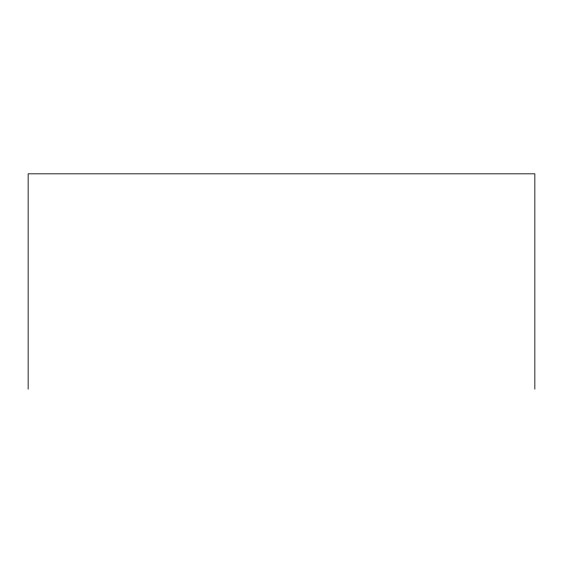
<?xml version="1.0" encoding="UTF-8"?>
<svg xmlns="http://www.w3.org/2000/svg" width="563" height="563" viewBox="0 0 563 563"><rect width="100%" height="100%" fill="white"/><g stroke="black" fill="none" stroke-linecap="round" stroke-linejoin="round"><path stroke-width="0.84" d="M534.85 389.174L534.85 173.826L28.15 173.826L28.15 389.174"/></g></svg>
